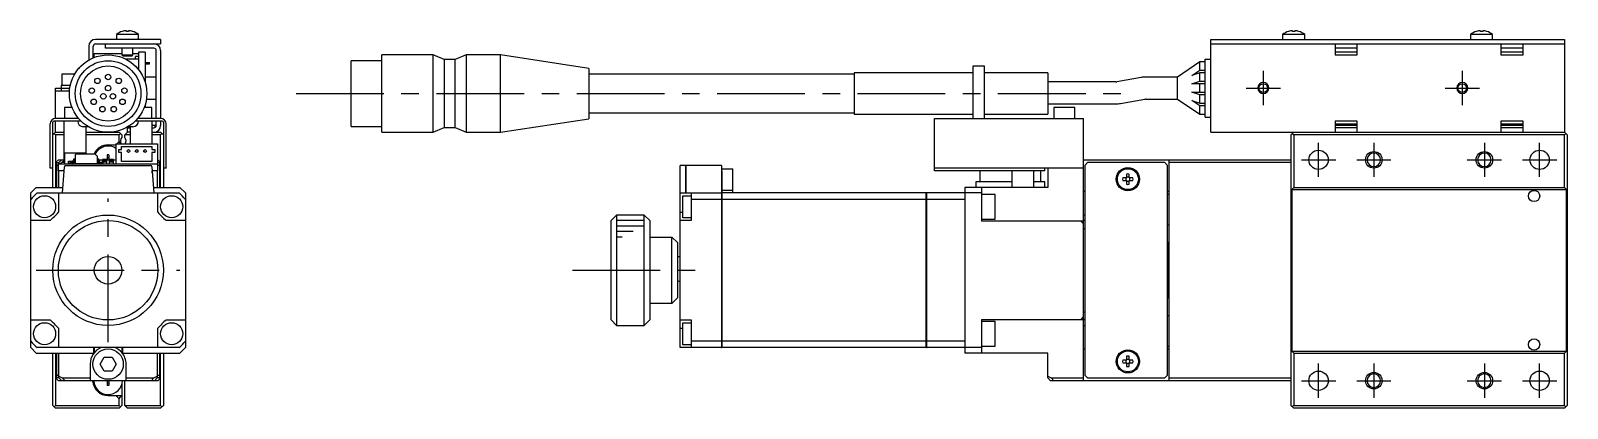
# Model space of a CAD drawing. Extents: x -1 to 586, y -8 to 203.
# Drawn here: x 308 to 586, y 73 to 141.4 of the extents above; entities that cross this region are included whole.
import ezdxf

# ---------------------------------------------------------------- set-up
doc = ezdxf.new("R2010")
doc.units = 0
doc.header["$LTSCALE"] = 0.5
doc.linetypes.add('CENTER', pattern=[50.8, 31.75, -6.35, 6.35, -6.35])
for name, color, linetype in [('MSM_CENTER', 1, 'CENTER'), ('MSM_CONTINUOUS', 7, 'CONTINUOUS'), ('MSM_NARROW', 5, 'CONTINUOUS')]:
    doc.layers.add(name, color=color, linetype=linetype)

msp = doc.modelspace()

# ---------------------------------------------------------------- linework, layer by layer
at = {"layer": 'MSM_CENTER'}
for p, q in [((531.000003, 134.1), (531.000003, 127.9)), ((567.000003, 134.1), (567.000003, 127.9)), ((527.900003, 131), (534.100003, 131)), ((563.900003, 131), (570.100003, 131)), ((356.000003, 130), (506.000003, 130)), ((541.000003, 114.9), (541.000003, 121.1)), ((551.000003, 121.1), (551.000003, 114.9)), ((571.000003, 121.1), (571.000003, 114.9)), ((581.000003, 114.9), (581.000003, 121.1)), ((537.900003, 118), (544.100003, 118)), ((547.900003, 118), (554.100003, 118)), ((567.900003, 118), (574.100003, 118)), ((577.900003, 118), (584.100003, 118)), ((322.000003, 85), (322.000003, 111)), ((309.000003, 98), (335.000003, 98)), ((406.000003, 98), (429.785203, 98)), ((541.000003, 74.9), (541.000003, 81.1)), ((551.000003, 81.1), (551.000003, 74.9)), ((571.000003, 81.1), (571.000003, 74.9)), ((581.000003, 74.9), (581.000003, 81.1)), ((537.900003, 78), (544.100003, 78)), ((547.900003, 78), (554.100003, 78)), ((567.900003, 78), (574.100003, 78)), ((577.900003, 78), (584.100003, 78))]:
    msp.add_line(p, q, dxfattribs=at)
at = {"layer": 'MSM_CONTINUOUS'}
for p, q in [((331.500002, 139.8), (319.700002, 139.8)), ((327.500002, 140.697999), (323.500002, 140.697999)), ((323.500002, 140.697999), (323.500002, 139.8)), ((324.571293, 141.255732), (324.550002, 141.255732)), ((325.300002, 141.255732), (325.300002, 141.387476)), ((325.700002, 141.255732), (325.300002, 141.255732)), ((325.700002, 141.387476), (325.700002, 141.255732)), ((326.450002, 141.255732), (326.428711, 141.255732)), ((327.500002, 139.8), (327.500002, 140.697999)), ((331.500002, 139.8), (331.500002, 139)), ((521.500003, 123), (521.500003, 139.8)), ((521.500003, 139.8), (585.500003, 139.8)), ((534.500003, 140.697999), (534.500003, 139.8)), ((538.500003, 140.697999), (534.500003, 140.697999)), ((535.571294, 141.255732), (535.550003, 141.255732)), ((536.300003, 141.255732), (536.300003, 141.387476)), ((536.700003, 141.255732), (536.300003, 141.255732)), ((536.700003, 141.387476), (536.700003, 141.255732)), ((537.450003, 141.255732), (537.428712, 141.255732)), ((538.500003, 139.8), (538.500003, 140.697999)), ((568.500003, 140.697999), (568.500003, 139.8)), ((572.500003, 140.697999), (568.500003, 140.697999)), ((569.571294, 141.255732), (569.550003, 141.255732)), ((570.300003, 141.255732), (570.300003, 141.387476)), ((570.700003, 141.255732), (570.300003, 141.255732)), ((570.700003, 141.387476), (570.700003, 141.255732)), ((571.450003, 141.255732), (571.428712, 141.255732)), ((572.500003, 139.8), (572.500003, 140.697999)), ((585.500003, 139.8), (585.500003, 123)), ((318.500002, 138.6), (318.500002, 136.062177)), ((319.300002, 136.458328), (319.300002, 138.5)), ((319.500002, 137.25), (324.500002, 137.25)), ((319.500002, 136.538348), (319.500002, 137.25)), ((319.800002, 139), (331.500002, 139)), ((321.500002, 138.2), (321.500002, 139)), ((330.300002, 138.2), (321.500002, 138.2)), ((324.500002, 138.199981), (324.500002, 137)), ((324.500002, 137), (326.500002, 137)), ((324.500002, 137), (324.700002, 136.8)), ((326.300002, 136.8), (324.700002, 136.8)), ((327.500002, 136.25), (325.152383, 136.25)), ((326.300002, 136.8), (326.500002, 137)), ((326.500002, 137), (326.500002, 138.199981)), ((326.500002, 137.25), (327.500002, 137.25)), ((327.500002, 136.705), (326.950002, 136.705)), ((326.950002, 136.25), (326.950002, 136.705)), ((328.700002, 137.5), (327.500002, 137.5)), ((327.500002, 137.5), (327.500002, 134.330128)), ((328.700002, 137.5), (328.700002, 132.027317)), ((330.700002, 125.5), (330.700002, 137.8)), ((331.500002, 137.8), (331.500002, 125.5)), ((380.800003, 137), (371.500003, 137)), ((371.500003, 123), (371.500003, 137)), ((382.800003, 136.15), (380.800003, 137)), ((380.800003, 123), (380.800003, 137)), ((386.800003, 137), (384.800003, 136.15)), ((393.000003, 137), (386.800003, 137)), ((386.800003, 137), (386.800003, 123)), ((409.000003, 134.57), (393.000003, 137)), ((393.000003, 123), (393.000003, 137)), ((520.500003, 136.25), (521.500003, 136.25)), ((520.500003, 125.75), (520.500003, 136.25)), ((521.500003, 139), (585.500003, 139)), ((544.000003, 139), (544.000003, 137)), ((548.000003, 138.2), (544.000003, 138.2)), ((548.000003, 137.5), (544.000003, 137.5)), ((544.000003, 137), (548.000003, 137)), ((548.000003, 137), (548.000003, 139)), ((574.000003, 139), (574.000003, 137)), ((578.000003, 138.2), (574.000003, 138.2)), ((578.000003, 137.5), (574.000003, 137.5)), ((574.000003, 137), (578.000003, 137)), ((578.000003, 137), (578.000003, 139)), ((315.937825, 133.5), (313.600002, 133.5)), ((313.600002, 133.5), (313.600002, 131.5)), ((328.700002, 135.625), (329.500002, 135.625)), ((328.700002, 135.375), (329.500002, 135.375)), ((329.500002, 135.375), (329.500002, 135.625)), ((371.500003, 135.95), (366.000003, 135.95)), ((366.000003, 124.05), (366.000003, 135.95)), ((384.800003, 136.15), (382.800003, 136.15)), ((382.800003, 136.15), (382.800003, 123.85)), ((384.800003, 123.85), (384.800003, 136.15)), ((409.000003, 134.57), (409.000003, 125.43)), ((457.000003, 133.5), (409.000003, 133.5)), ((457.000003, 133.75), (457.000003, 126.25)), ((478.500003, 133.75), (457.000003, 133.75)), ((478.500003, 135), (480.500003, 135)), ((478.500003, 125.5), (478.500003, 135)), ((480.500003, 135), (480.500003, 125.5)), ((492.000003, 133.75), (480.500003, 133.75)), ((492.000003, 133.75), (492.000003, 126.25)), ((519.500003, 135.75), (515.500003, 133)), ((518.045457, 133.25), (519.500003, 134.25)), ((519.500003, 133.75), (518.045457, 133.25)), ((520.500003, 135.75), (519.500003, 135.75)), ((519.500003, 134.25), (519.500003, 135.75)), ((519.500003, 134.25), (520.500003, 134.25)), ((520.500003, 133.75), (519.500003, 133.75)), ((519.500003, 132.25), (519.500003, 133.75)), ((312.500002, 131), (315.0718, 131)), ((312.500002, 125.5), (312.500002, 131)), ((313.500002, 131.5), (315.162606, 131.5)), ((313.500002, 131.5), (313.500002, 130.5)), ((330.700002, 133), (328.700002, 133)), ((504.313498, 132.131759), (492.000003, 132.131759)), ((508.894228, 132.924039), (504.487146, 132.146951)), ((515.500003, 133), (509.762469, 133)), ((515.500003, 129), (515.500003, 133)), ((518.045457, 131.75), (519.500003, 132.25)), ((520.500003, 131.75), (518.045457, 131.75)), ((519.500003, 132.25), (520.500003, 132.25)), ((519.500003, 130.25), (519.500003, 131.75)), ((312.500002, 130.5), (315.017883, 130.5)), ((328.700002, 127.972683), (328.700002, 127.5)), ((328.928206, 129), (330.700002, 129)), ((492.000003, 128.131759), (504.313498, 128.131759)), ((505.181739, 128.20772), (509.588821, 128.984808)), ((509.762469, 129), (515.500003, 129)), ((515.500003, 129), (519.500003, 126.25)), ((519.500003, 129.75), (518.045457, 130.25)), ((518.045457, 130.25), (520.500003, 130.25)), ((518.045457, 128.75), (519.500003, 128.25)), ((519.500003, 127.75), (518.045457, 128.75)), ((520.500003, 129.75), (519.500003, 129.75)), ((519.500003, 128.25), (519.500003, 129.75)), ((519.500003, 128.25), (520.500003, 128.25)), ((316.6381, 125.5), (312.500003, 125.5)), ((315.461655, 127.5), (314.100003, 127.5)), ((314.100003, 127.5), (314.100003, 125.5)), ((316.500003, 125.669873), (316.500003, 125.5)), ((331.500003, 125.5), (327.361906, 125.5)), ((327.500003, 125.5), (327.500003, 125.669873)), ((329.900003, 127.5), (328.538351, 127.5)), ((329.900003, 125.5), (329.900003, 127.5)), ((393.000003, 123), (409.000003, 125.43)), ((409.000003, 126.5), (457.000003, 126.5)), ((457.000003, 126.25), (478.500003, 126.25)), ((471.500003, 125.5), (498.500003, 125.5)), ((471.500003, 116), (471.500003, 125.5)), ((480.500003, 126.25), (492.000003, 126.25)), ((496.900003, 127.5), (493.100003, 127.5)), ((493.100003, 127.5), (493.100003, 125.5)), ((496.900003, 125.5), (496.900003, 127.5)), ((498.500003, 78), (498.500003, 125.5)), ((520.500003, 127.75), (519.500003, 127.75)), ((519.500003, 126.25), (519.500003, 127.75)), ((519.500003, 126.25), (520.500003, 126.25)), ((520.500003, 125.75), (521.500003, 125.75)), ((311.500003, 116.5), (311.500003, 124.5)), ((312.000002, 113), (312.000002, 124.8)), ((312.500002, 123), (312.000002, 122.5)), ((317.101023, 125), (312.200003, 125)), ((312.250002, 122.75), (312.500002, 122.5)), ((312.500002, 123), (312.500002, 125)), ((312.500002, 123), (314.000003, 123)), ((314.000003, 122.5), (312.500002, 122.5)), ((312.500002, 122.5), (312.500002, 113)), ((314.000003, 125), (314.000003, 118)), ((318.394452, 124), (317.500003, 124)), ((318.000003, 119.08), (318.000003, 124)), ((318.000003, 123), (324.000002, 123)), ((324.000002, 122.5), (318.000003, 122.5)), ((324.000002, 123), (324.500002, 122.5)), ((324.000002, 122.5), (324.250002, 122.75)), ((324.000002, 121.3), (324.000002, 122.5)), ((324.500002, 122.5), (324.500002, 122.061438)), ((325.000002, 122.5), (325.500002, 123)), ((325.000002, 122.061438), (325.000002, 122.5)), ((326.000003, 122.5), (325.000002, 122.5)), ((325.500002, 123), (325.500002, 123.8)), ((325.500002, 123.8), (326.000003, 123.8)), ((326.000003, 123), (325.500002, 123)), ((326.500003, 124), (325.605554, 124)), ((326.000003, 124), (326.000003, 120.9)), ((331.800003, 125), (326.898982, 125)), ((330.000003, 120.9), (330.000003, 125)), ((330.000003, 124.3), (330.500002, 124.3)), ((330.000003, 123.8), (330.300002, 123.8)), ((330.000003, 123), (331.500002, 123)), ((331.500002, 122.5), (330.000003, 122.5)), ((330.500002, 123.85359), (330.500002, 124.3)), ((330.700002, 124.2), (330.700002, 125)), ((331.500002, 125), (331.500002, 124.2)), ((331.500002, 123), (332.000002, 122.5)), ((331.500002, 122.5), (331.750002, 122.75)), ((331.500002, 113), (331.500002, 122.5)), ((332.000002, 124.8), (332.000002, 113)), ((332.500003, 116.5), (332.500003, 124.5)), ((366.000003, 124.05), (371.500003, 124.05)), ((371.500003, 123), (380.800003, 123)), ((380.800003, 123), (382.800003, 123.85)), ((382.800003, 123.85), (384.800003, 123.85)), ((384.800003, 123.85), (386.800003, 123)), ((386.800003, 123), (393.000003, 123)), ((521.500003, 123), (585.500003, 123)), ((536.500003, 123), (536.000003, 122.5)), ((536.000003, 122.5), (536.000003, 73.5)), ((536.250003, 122.75), (536.500003, 122.5)), ((536.500003, 122.5), (536.500003, 113)), ((585.500003, 122.5), (536.500003, 122.5)), ((548.000003, 125), (544.000003, 125)), ((544.000003, 125), (544.000003, 123)), ((544.000003, 124.5), (548.000003, 124.5)), ((544.000003, 124.3), (548.000003, 124.3)), ((548.000003, 123.8), (544.000003, 123.8)), ((548.000003, 123), (548.000003, 125)), ((578.000003, 125), (574.000003, 125)), ((574.000003, 125), (574.000003, 123)), ((574.000003, 124.5), (578.000003, 124.5)), ((574.000003, 124.3), (578.000003, 124.3)), ((578.000003, 123.8), (574.000003, 123.8)), ((578.000003, 123), (578.000003, 125)), ((586.000003, 122.5), (585.500003, 123)), ((585.500003, 122.5), (585.750003, 122.75)), ((585.500003, 113), (585.500003, 122.5)), ((586.000003, 122.5), (586.000003, 73.5)), ((322.000002, 120.7), (323.425005, 120.7)), ((323.425005, 120.725003), (323.400002, 120.7)), ((323.425005, 120.9), (323.425005, 117.2)), ((323.425005, 120.9), (330.925005, 120.9)), ((324.000002, 121.3), (323.600002, 120.9)), ((323.925005, 119.85), (324.425005, 119.85)), ((323.925005, 119.35), (323.925005, 119.85)), ((324.282845, 120.9), (324.000002, 121.3)), ((324.425005, 120.4), (329.925005, 120.4)), ((324.425005, 119.85), (324.425005, 120.4)), ((329.925005, 120.4), (329.925005, 119.85)), ((329.925005, 119.85), (330.425005, 119.85)), ((330.425005, 119.85), (330.425005, 119.35)), ((330.925005, 120.9), (330.925005, 117.2)), ((313.000002, 118), (312.500002, 117.5)), ((312.700002, 117.5), (313.100001, 117.5)), ((312.700002, 113), (312.700002, 117.5)), ((313.000005, 117), (312.700002, 117)), ((313.000002, 118), (314.100005, 118)), ((313.000005, 116), (313.000005, 117.2)), ((331.000005, 117.2), (313.000005, 117.2)), ((313.100001, 117.5), (313.600001, 118)), ((313.100001, 117.2), (313.100001, 117.5)), ((313.712373, 117.5), (313.112373, 117.2)), ((313.500002, 117.900001), (313.500002, 118)), ((314.100005, 117.887632), (313.712373, 117.5)), ((314.100005, 117.5), (313.712373, 117.5)), ((317.900005, 119.2), (314.100005, 119.2)), ((314.100005, 119.2), (314.100005, 117.2)), ((314.379392, 117), (329.620614, 117)), ((314.825005, 117.2), (314.825005, 117.75)), ((314.825005, 117.75), (315.657505, 117.75)), ((315.047505, 117.2), (315.047505, 117.43)), ((315.557505, 117.43), (315.047505, 117.43)), ((315.297505, 117.2), (315.297505, 117.43)), ((315.3639, 117.2), (315.3639, 117.43)), ((315.657505, 117.53), (315.657505, 117.86)), ((315.777505, 117.2), (315.777505, 117.284033)), ((315.887505, 117.86), (315.887505, 117.53)), ((315.887505, 117.75), (316.097505, 117.75)), ((316.097505, 118.19), (315.987505, 118.19)), ((316.097505, 117.96), (315.987505, 117.96)), ((316.097505, 117.4), (316.097505, 118.98)), ((316.197505, 119.08), (319.576084, 119.08)), ((319.897505, 117.3), (316.197505, 117.3)), ((317.777505, 117.2), (317.777505, 117.3)), ((317.900005, 119.08), (317.900005, 119.2)), ((317.900005, 117.2), (317.900005, 117.3)), ((318.750002, 117.2), (318.750002, 117.3)), ((319.312505, 117.2), (319.312505, 117.3)), ((319.646794, 119.050711), (319.968216, 118.729289)), ((319.997505, 118.658579), (319.997505, 117.4)), ((320.107505, 118.19), (319.997505, 118.19)), ((320.107505, 117.96), (319.997505, 117.96)), ((319.997505, 117.75), (320.207505, 117.75)), ((319.997505, 117.625), (320.207505, 117.625)), ((320.207505, 117.86), (320.207505, 117.53)), ((320.406336, 118), (323.425005, 118)), ((320.437505, 117.53), (320.437505, 117.86)), ((320.437505, 117.75), (320.500005, 117.75)), ((320.437505, 117.625), (320.500005, 117.625)), ((320.500005, 117.437298), (320.500005, 118)), ((320.500005, 117.2), (320.500005, 117.202138)), ((321.047505, 117.43), (320.537505, 117.43)), ((320.73111, 117.43), (320.73111, 117.2)), ((320.797505, 117.43), (320.797505, 117.2)), ((321.795002, 118.045), (321.000002, 118.045)), ((321.000005, 117.43), (321.000005, 118.045)), ((321.000005, 117.75), (321.750005, 117.75)), ((321.000005, 117.625), (321.750005, 117.625)), ((321.047505, 117.43), (321.047505, 117.2)), ((321.529995, 118.045), (321.535054, 118.000016)), ((321.750005, 117.2), (321.750005, 118)), ((322.145002, 118.9), (321.855002, 118.9)), ((321.855002, 118.9), (321.855002, 118.105)), ((322.145002, 118.370007), (321.855002, 118.370007)), ((322.145002, 118.9), (322.145002, 118.105)), ((323.000002, 118.045), (322.205002, 118.045)), ((322.250005, 117.2), (322.250005, 118)), ((322.250005, 117.75), (323.000005, 117.75)), ((322.250005, 117.625), (323.000005, 117.625)), ((322.470009, 118.045), (322.46495, 118.000016)), ((323.000005, 117.2), (323.000005, 118.045)), ((324.425005, 119.35), (323.925005, 119.35)), ((324.425005, 117.7), (324.425005, 119.35)), ((329.925005, 117.7), (324.425005, 117.7)), ((329.925005, 119.35), (329.925005, 117.7)), ((330.425005, 119.35), (329.925005, 119.35)), ((331.000002, 118), (330.925005, 118)), ((330.925005, 117.5), (331.300002, 117.5)), ((331.500002, 117.5), (331.000002, 118)), ((331.000005, 116), (331.000005, 117.2)), ((331.300002, 117), (331.000005, 117)), ((331.300002, 117.5), (331.300002, 113)), ((426.500003, 117), (425.500003, 117)), ((425.500003, 84), (425.500003, 117)), ((426.500003, 112), (426.500003, 117)), ((426.500003, 116.95), (426.550003, 116.95)), ((433.000003, 117), (426.550003, 117)), ((426.550003, 117), (426.550003, 112)), ((433.000003, 117), (433.000003, 84)), ((498.500003, 118), (536.000003, 118)), ((499.200003, 117.5), (498.700003, 117)), ((498.700003, 117), (498.700003, 79)), ((513.200003, 117.5), (499.200003, 117.5)), ((513.700003, 117), (513.200003, 117.5)), ((513.700003, 79), (513.700003, 117)), ((514.000003, 78), (514.000003, 118)), ((536.000003, 117.5), (514.000003, 117.5)), ((312.000003, 116.5), (311.500003, 116.5)), ((314.02971, 116), (313.000005, 116)), ((313.100001, 113), (313.100001, 116)), ((313.750003, 112), (314.080122, 116.720927)), ((314.000005, 116), (314.000005, 115.575195)), ((329.919884, 116.720927), (330.250003, 112)), ((331.000005, 116), (329.970296, 116)), ((330.000005, 115.575138), (330.000005, 116)), ((330.900003, 116), (330.900003, 113)), ((332.500003, 116.5), (332.000003, 116.5)), ((433.000003, 116.4), (435.000003, 116.4)), ((433.000003, 116), (433.050003, 116)), ((433.050003, 116), (433.050003, 84)), ((435.000003, 112), (435.000003, 116.4)), ((498.500003, 116.5), (471.500003, 116.5)), ((491.500003, 116), (471.500003, 116)), ((479.000003, 114), (479.000003, 113)), ((485.500003, 114), (479.000003, 114)), ((479.750003, 114), (479.750003, 116)), ((485.500003, 116), (485.500003, 113)), ((489.500003, 113), (489.500003, 116)), ((491.500003, 114), (489.500003, 114)), ((490.750003, 114), (490.750003, 116)), ((491.500003, 116), (491.500003, 116.5)), ((491.500003, 113), (491.500003, 114)), ((492.000001, 116.5), (492.000001, 113)), ((506.260003, 114.74), (505.580818, 114.74)), ((505.580818, 114.26), (506.260003, 114.26)), ((506.260003, 115.419185), (506.260003, 114.74)), ((506.260003, 114.26), (506.260003, 113.580816)), ((506.740003, 114.74), (506.740003, 115.419185)), ((507.419187, 114.74), (506.740003, 114.74)), ((506.740003, 113.580816), (506.740003, 114.26)), ((506.740003, 114.26), (507.419187, 114.26)), ((309.000003, 113), (308.000003, 112)), ((308.000003, 84), (308.000003, 112)), ((309.000003, 113), (313.81993, 113)), ((309.15477, 112), (334.845236, 112)), ((313.000003, 112), (313.000003, 108.5)), ((330.180076, 113), (335.000003, 113)), ((331.000003, 108.5), (331.000003, 112)), ((336.000003, 112), (335.000003, 113)), ((336.000003, 112), (336.000003, 84)), ((425.500003, 112), (433.000003, 112)), ((426.000003, 111.5), (427.500003, 111.5)), ((426.000003, 107.5), (426.000003, 111.5)), ((427.500003, 112), (427.500003, 107)), ((433.000003, 111.99), (433.050003, 111.99)), ((433.050003, 112.5), (435.000003, 112.5)), ((470.000003, 112), (433.050003, 112)), ((470.000003, 84), (470.000003, 112)), ((470.000003, 111.99), (470.050003, 111.99)), ((470.050003, 112), (470.050003, 84)), ((480.000003, 112), (470.050003, 112)), ((477.000003, 113), (477.000003, 83)), ((492.000001, 113), (477.000003, 113)), ((480.000003, 113), (480.000003, 106.9)), ((482.500003, 111.75), (480.000003, 111.75)), ((482.500003, 107.25), (482.500003, 111.75)), ((498.700003, 112.25), (498.500003, 112.25)), ((514.000003, 112.25), (513.700003, 112.25)), ((514.000003, 111.75), (513.700003, 111.75)), ((536.500003, 113), (536.150003, 112.65)), ((536.150003, 112.65), (536.150003, 83.35)), ((536.150003, 112.65), (585.850003, 112.65)), ((536.500003, 113), (585.500003, 113)), ((585.850003, 112.65), (585.500003, 113)), ((585.850003, 83.35), (585.850003, 112.65)), ((425.500003, 108.5), (426.000003, 108.5)), ((433.000003, 110.845233), (427.500003, 110.845233)), ((433.000003, 110.84134), (433.050003, 110.84134)), ((470.000003, 110.845233), (433.050003, 110.845233)), ((470.000003, 110.84134), (470.050003, 110.84134)), ((477.000003, 110.845233), (470.050003, 110.845233)), ((311.500003, 107), (308.000003, 107)), ((336.000003, 107), (332.500003, 107)), ((414.000003, 108), (413.000003, 107)), ((413.000003, 89), (413.000003, 107)), ((414.000003, 108), (414.000003, 88)), ((419.000003, 108), (414.000003, 108)), ((419.000003, 88), (419.000003, 108)), ((420.000003, 107), (419.000003, 108)), ((420.000003, 107), (420.000003, 89)), ((427.500003, 107), (425.500003, 107)), ((427.500003, 107.5), (426.000003, 107.5)), ((480.000003, 107.25), (482.500003, 107.25)), ((498.500003, 106.9), (480.000003, 106.9)), ((498.000003, 106.9), (498.500003, 106.4)), ((498.700003, 108), (498.500003, 108)), ((498.700003, 107), (498.500003, 107)), ((513.700003, 106.25), (514.000003, 106.25)), ((420.000003, 104), (424.000003, 104)), ((425.000003, 103), (424.000003, 104)), ((424.000003, 92), (424.000003, 104)), ((425.000003, 103), (425.000003, 93)), ((498.700003, 105.5), (498.500003, 105.5)), ((513.800003, 103), (513.700003, 103)), ((513.800003, 93), (513.800003, 103)), ((514.000003, 102.8), (513.800003, 103)), ((425.000003, 100.5), (425.500003, 100.5)), ((425.000003, 96), (425.500003, 96)), ((424.000003, 92), (420.000003, 92)), ((424.000003, 92), (425.000003, 93)), ((513.700003, 93), (513.800003, 93)), ((513.800003, 93), (514.000003, 93.2)), ((308.000003, 89), (311.500003, 89)), ((332.500003, 89), (336.000003, 89)), ((413.000003, 89), (414.000003, 88)), ((419.000003, 88), (420.000003, 89)), ((425.500003, 89), (427.500003, 89)), ((427.500003, 89), (427.500003, 84)), ((480.000003, 89.1), (498.500003, 89.1)), ((480.000003, 89.1), (480.000003, 83)), ((498.500003, 89.6), (498.000003, 89.1)), ((498.500003, 90.5), (498.700003, 90.5)), ((498.700003, 89), (498.500003, 89)), ((514.000003, 89.75), (513.700003, 89.75)), ((313.000003, 87.5), (313.000003, 84)), ((331.000003, 84), (331.000003, 87.5)), ((414.000003, 88), (419.000003, 88)), ((425.500003, 87.5), (426.000003, 87.5)), ((426.000003, 84.5), (426.000003, 88.5)), ((426.000003, 88.5), (427.500003, 88.5)), ((482.500003, 88.75), (480.000003, 88.75)), ((482.500003, 84.25), (482.500003, 88.75)), ((498.500003, 88), (498.700003, 88)), ((308.000003, 84), (309.000003, 83)), ((334.845236, 84), (309.15477, 84)), ((319.400003, 83), (319.400003, 84)), ((319.510525, 83.089257), (319.510525, 84)), ((324.489481, 84), (324.489481, 83.08926)), ((324.600003, 84), (324.600003, 83)), ((335.000003, 83), (336.000003, 84)), ((433.000003, 84), (425.500003, 84)), ((427.500003, 84.5), (426.000003, 84.5)), ((433.000003, 85.154768), (427.500003, 85.154768)), ((433.000003, 85.158661), (433.050003, 85.158661)), ((433.000003, 84.01), (433.050003, 84.01)), ((470.000003, 85.154768), (433.050003, 85.154768)), ((470.000003, 84), (433.050003, 84)), ((470.000003, 85.158661), (470.050003, 85.158661)), ((470.000003, 84.01), (470.050003, 84.01)), ((477.000003, 85.154768), (470.050003, 85.154768)), ((480.000003, 84), (470.050003, 84)), ((480.000003, 84.25), (482.500003, 84.25)), ((498.500003, 83.75), (498.700003, 83.75)), ((513.700003, 84.25), (514.000003, 84.25)), ((513.700003, 83.75), (514.000003, 83.75)), ((309.000003, 83), (319.400003, 83)), ((312.000002, 73.5), (312.000002, 83)), ((312.500002, 83), (312.500002, 73.5)), ((312.700002, 78.5), (312.700002, 83)), ((313.100001, 78.5), (313.100001, 83)), ((318.750004, 81), (318.750004, 78)), ((320.556628, 81), (321.278316, 82.25)), ((321.278316, 79.75), (320.556628, 81)), ((321.278316, 82.25), (322.721692, 82.25)), ((322.721692, 82.25), (323.44338, 81)), ((323.44338, 81), (322.721692, 79.75)), ((324.600003, 83), (335.000003, 83)), ((325.250004, 78), (325.250004, 81)), ((330.900003, 83), (330.900003, 78.5)), ((331.300002, 83), (331.300002, 78.5)), ((331.500002, 73.5), (331.500002, 83)), ((332.000002, 83), (332.000002, 73.5)), ((492.000001, 83), (477.000003, 83)), ((492.000003, 78.5), (491.999974, 83)), ((506.260003, 81.74), (505.580818, 81.74)), ((505.580818, 81.26), (506.260003, 81.26)), ((506.260003, 82.419185), (506.260003, 81.74)), ((506.260003, 81.26), (506.260003, 80.580816)), ((506.740003, 81.74), (506.740003, 82.419185)), ((507.419187, 81.74), (506.740003, 81.74)), ((506.740003, 80.580816), (506.740003, 81.26)), ((506.740003, 81.26), (507.419187, 81.26)), ((536.150003, 83.35), (536.500003, 83)), ((536.150003, 83.35), (585.850003, 83.35)), ((536.500003, 83), (536.500003, 73.5)), ((536.500003, 83), (585.500003, 83)), ((585.500003, 83), (585.850003, 83.35)), ((585.500003, 73.5), (585.500003, 83)), ((312.500002, 78.5), (313.000002, 78)), ((312.700002, 79), (313.100001, 79)), ((313.100001, 78.5), (312.700002, 78.5)), ((331.000002, 78), (313.000002, 78)), ((313.100001, 78.806186), (313.712373, 78.5)), ((313.600001, 78), (313.100001, 78.5)), ((313.500002, 78), (313.500002, 78.099999)), ((313.712373, 78.5), (318.750004, 78.5)), ((313.712373, 78.5), (314.212373, 78)), ((321.000002, 77.955), (321.000002, 78)), ((321.795002, 77.955), (321.000002, 77.955)), ((322.721692, 79.75), (321.278316, 79.75)), ((321.535055, 77.99999), (321.529995, 77.955)), ((321.855002, 77.895), (321.855002, 77.1)), ((322.145002, 77.895), (322.145002, 77.1)), ((323.000002, 77.955), (322.205002, 77.955)), ((322.464949, 77.99999), (322.470009, 77.955)), ((323.000002, 77.955), (323.000002, 78)), ((325.000002, 73.5), (325.000002, 78)), ((325.250004, 78.5), (330.287631, 78.5)), ((329.787631, 78), (330.287631, 78.5)), ((330.287631, 78.5), (330.900003, 78.806187)), ((330.900003, 78.5), (330.400003, 78)), ((330.500002, 78), (330.500002, 78.099999)), ((330.900003, 79), (331.300002, 79)), ((331.300002, 78.5), (330.900003, 78.5)), ((331.000002, 78), (331.500002, 78.5)), ((492.000001, 78.806187), (492.612375, 78.5)), ((492.500003, 78), (492.000003, 78.5)), ((536.000003, 78), (492.500003, 78)), ((492.612375, 78.5), (498.500003, 78.5)), ((492.612375, 78.5), (493.112375, 78)), ((498.700003, 79), (499.200003, 78.5)), ((499.200003, 78.5), (513.200003, 78.5)), ((513.200003, 78.5), (513.700003, 79)), ((514.000003, 78.5), (536.000003, 78.5)), ((321.855002, 77.629993), (322.145002, 77.629993)), ((322.145002, 77.1), (321.855002, 77.1)), ((322.000002, 75.3), (324.500002, 75.3)), ((323.400002, 75.3), (324.000002, 74.7)), ((324.000002, 74.7), (324.424266, 75.3)), ((324.500002, 77.385857), (324.500002, 73.5)), ((312.000002, 73.5), (312.500002, 73)), ((312.500002, 73.5), (312.250002, 73.25)), ((312.500002, 73.5), (324.000002, 73.5)), ((324.000002, 73), (312.500002, 73)), ((324.000002, 73.5), (324.000002, 74.7)), ((324.250002, 73.25), (324.000002, 73.5)), ((324.000002, 73), (324.500002, 73.5)), ((325.000002, 73.5), (331.500002, 73.5)), ((325.500002, 73), (325.000002, 73.5)), ((331.500002, 73), (325.500002, 73)), ((331.750002, 73.25), (331.500002, 73.5)), ((332.000002, 73.5), (331.500002, 73)), ((536.000003, 73.5), (536.500003, 73)), ((536.500003, 73.5), (536.250003, 73.25)), ((536.500003, 73.5), (585.500003, 73.5)), ((585.500003, 73), (536.500003, 73)), ((585.750003, 73.25), (585.500003, 73.5)), ((585.500003, 73), (586.000003, 73.5))]:
    msp.add_line(p, q, dxfattribs=at)
for centre, radius in [((322.000003, 130), 7), ((322.000003, 130), 5.95), ((322.000003, 130), 5), ((322.000003, 133), 0.5), ((319.04558, 130.520945), 0.5), ((320.07164, 132.298133), 0.5), ((322.000003, 131), 0.5), ((323.928366, 132.298133), 0.5), ((324.954426, 130.520945), 0.5), ((531.000003, 131), 0.7835), ((567.000003, 131), 0.7835), ((319.401927, 128.5), 0.5), ((321.133978, 129.5), 0.5), ((322.866028, 129.5), 0.5), ((324.598079, 128.5), 0.5), ((320.973943, 127.180922), 0.5), ((323.026063, 127.180922), 0.5), ((325.675005, 119.6), 0.25), ((327.175005, 119.6), 0.25), ((328.675005, 119.6), 0.25), ((541.000003, 118), 1.75), ((581.000003, 118), 1.75), ((506.500003, 114.5), 2.1), ((506.500003, 114.5), 1.9), ((310.500003, 109.5), 2), ((333.500003, 109.5), 2), ((580.000003, 111.45), 1.025), ((322.000003, 98), 10), ((322.000003, 98), 9), ((322.000003, 98), 2.5), ((310.500003, 86.5), 2), ((333.500003, 86.5), 2), ((322.000004, 81), 2.75), ((506.500003, 81.5), 2.1), ((580.000003, 84.55), 1.025), ((506.500003, 81.5), 1.9), ((541.000003, 78), 1.75), ((581.000003, 78), 1.75)]:
    msp.add_circle(centre, radius, dxfattribs=at)
at = {"layer": 'MSM_CONTINUOUS', "extrusion": (0, 0, -1)}
for centre in [(-551.000003, 118), (-571.000003, 118), (-551.000003, 78), (-571.000003, 78)]:
    msp.add_circle(centre, 1.2295, dxfattribs=at)
at = {"layer": 'MSM_CONTINUOUS'}
for centre, radius, start, end in [((319.700002, 138.6), 1.2, 90, 180), ((325.500002, 138.2), 3.2, 107.270005, 128.682187), ((325.500002, 138.2), 3.193744, 93.59035, 106.905258), ((325.500002, 138.2), 3.193744, 73.094742, 86.40965), ((325.500002, 138.2), 3.2, 51.317813, 72.729995), ((536.500003, 138.2), 3.2, 107.270005, 128.682187), ((536.500003, 138.2), 3.193744, 93.59035, 106.905258), ((536.500003, 138.2), 3.193744, 73.094742, 86.40965), ((536.500003, 138.2), 3.2, 51.317813, 72.729995), ((570.500003, 138.2), 3.2, 107.270005, 128.682187), ((570.500003, 138.2), 3.193744, 93.59035, 106.905258), ((570.500003, 138.2), 3.193744, 73.094742, 86.40965), ((570.500003, 138.2), 3.2, 51.317813, 72.729995), ((319.800002, 138.5), 0.5, 90, 180), ((330.300002, 137.8), 1.2, 0, 90), ((330.300002, 137.8), 0.4, 0, 90), ((317.500003, 134), 1, 125.731739, 151.001182), ((326.500003, 134), 1, 28.998818, 54.268261), ((504.313498, 133.131759), 1, 270, 280), ((509.762469, 128), 5, 90, 100), ((504.313498, 133.131759), 5, 270, 280), ((509.762469, 128), 1, 90, 100), ((312.500003, 124.5), 1, 90, 180), ((331.500003, 124.5), 1, 0, 90), ((312.200003, 124.8), 0.2, 90, 180), ((317.500003, 125), 1, 180, 270), ((326.500003, 125), 1, 270, 0), ((330.300002, 124.2), 1.2, 270, 0), ((330.300002, 124.2), 0.4, 270, 0), ((331.800003, 124.8), 0.2, 0, 90), ((322.000002, 117.9), 2.8, 90, 155.075188), ((322.000002, 117.9), 2.6, 56.764739, 154.088975), ((325.250002, 121.4), 1, 138.590378, 210), ((324.250002, 121.4), 1, 330, 41.409622), ((314.379392, 116.7), 0.3, 90, 176), ((315.557505, 117.53), 0.33, 270, 0), ((315.557505, 117.53), 0.1, 270, 0), ((315.987505, 117.86), 0.33, 90, 180), ((315.987505, 117.86), 0.1, 90, 180), ((316.197505, 118.98), 0.1, 90, 180), ((316.197505, 117.4), 0.1, 180, 270), ((319.576084, 118.98), 0.1, 45, 90), ((319.897505, 117.4), 0.1, 270, 0), ((319.897505, 118.658579), 0.1, 0, 45), ((320.107505, 117.86), 0.33, 0, 90), ((320.107505, 117.86), 0.1, 0, 90), ((320.537505, 117.53), 0.33, 180, 270), ((320.537505, 117.53), 0.1, 180, 270), ((321.795002, 118.105), 0.06, 270, 0), ((322.205002, 118.105), 0.06, 180, 270), ((329.620614, 116.7), 0.3, 4, 90), ((506.500003, 114.5), 0.95, 165.36671, 194.63329), ((506.500003, 114.5), 0.364721, 138.849633, 221.150367), ((506.500003, 114.5), 0.95, 75.36671, 104.63329), ((506.500003, 114.5), 0.364721, 48.849633, 131.150367), ((506.500003, 114.5), 0.364721, 228.849633, 311.150367), ((506.500003, 114.5), 0.364721, 318.849633, 41.150367), ((506.500003, 114.5), 0.95, 345.36671, 14.63329), ((322.000003, 98), 19, 132.536898, 137.463102), ((322.000003, 98), 19, 42.536898, 47.463102), ((506.500003, 114.5), 0.95, 255.36671, 284.63329), ((298.835925, 121.164079), 19, 311.799844, 318.200156), ((345.164081, 121.164079), 19, 221.799844, 228.200156), ((298.835925, 74.835922), 19, 41.799844, 48.200156), ((345.164081, 74.835922), 19, 131.799844, 138.200156), ((322.000003, 98), 19, 222.536898, 227.463102), ((322.000004, 81), 3.25, 112.604225, 180), ((321.999944, 80.999919), 3.250098, 40.005015, 67.387126), ((322.000003, 98), 19, 312.536898, 317.463102), ((322.000004, 81), 3.25, 0, 40.004596), ((506.500003, 81.5), 0.95, 165.36671, 194.63329), ((506.500003, 81.5), 0.364721, 138.849633, 221.150367), ((506.500003, 81.5), 0.95, 75.36671, 104.63329), ((506.500003, 81.5), 0.364721, 48.849633, 131.150367), ((506.500003, 81.5), 0.364721, 228.849633, 311.150367), ((506.500003, 81.5), 0.364721, 318.849633, 41.150367), ((506.500003, 81.5), 0.95, 345.36671, 14.63329), ((322.000002, 78.1), 2.8, 182.046713, 270), ((322.000002, 78.1), 2.6, 182.204228, 357.795772), ((321.795002, 77.895), 0.06, 0, 90), ((322.205002, 77.895), 0.06, 90, 180), ((506.500003, 81.5), 0.95, 255.36671, 284.63329)]:
    msp.add_arc(centre, radius, start, end, dxfattribs=at)
at = {"layer": 'MSM_NARROW'}
for p, q in [((419.000003, 107), (414.000003, 107)), ((419.000003, 106), (414.000003, 106)), ((417.000003, 105), (414.000003, 105)), ((415.000003, 104), (414.000003, 104))]:
    msp.add_line(p, q, dxfattribs=at)
at = {"layer": 'MSM_NARROW', "extrusion": (0, 0, -1)}
for centre in [(-531.000003, 131), (-567.000003, 131)]:
    msp.add_circle(centre, 1, dxfattribs=at)
at = {"layer": 'MSM_NARROW'}
for centre in [(551.000003, 118), (571.000003, 118), (551.000003, 78), (571.000003, 78)]:
    msp.add_circle(centre, 1.5, dxfattribs=at)

doc.saveas('drawing.dxf')
